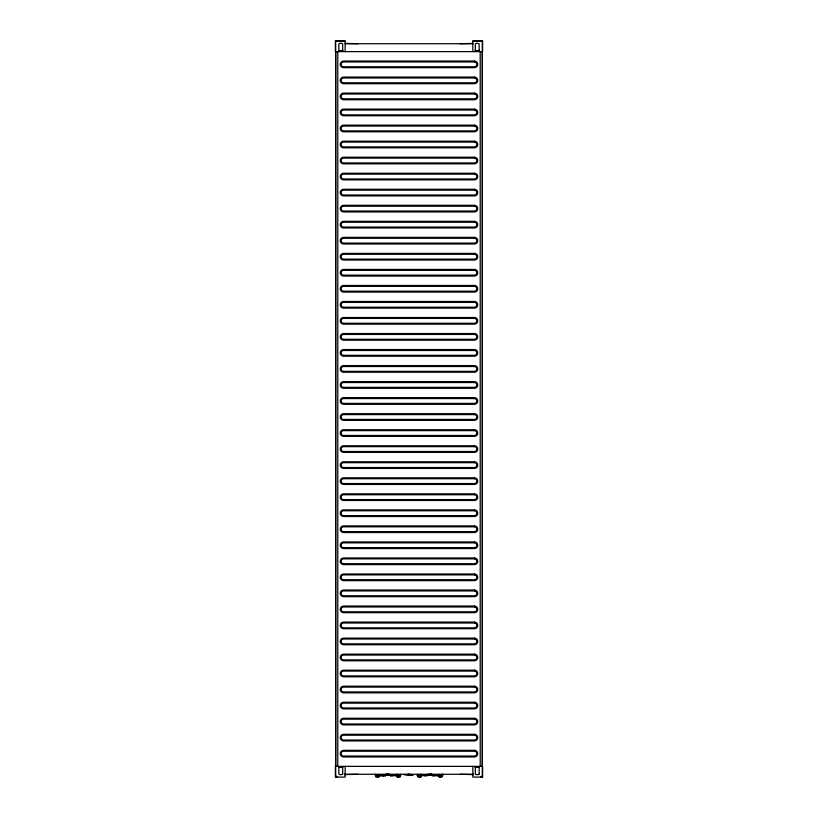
<?xml version="1.0" encoding="UTF-8"?>
<svg xmlns="http://www.w3.org/2000/svg" width="818" height="818" viewBox="0 0 818 818"><rect width="100%" height="100%" fill="white"/><g stroke="black" fill="none" stroke-linecap="round" stroke-linejoin="round"><path stroke-width="1.23" d="M335.687 766.364L335.687 51.636M388.898 774.85L389.051 775.454L389.624 774.85M430.841 773.981L430.994 775.454L431.567 773.981M480.81 776.793L482.313 776.793L482.313 41.207L472.845 40.9L482.62 40.9L482.62 51.636L335.38 51.636L335.38 40.9L345.155 40.9L345.155 51.636M482.313 766.364L482.313 51.636M335.779 775.515L335.779 776.272M482.221 776.272L482.221 775.515M395.155 775.352L390.421 775.74L397.139 775.352M378.928 775.74L383.182 775.74L384.276 774.646C390.217 772.969 392.2 776.057 397.139 775.74M437.098 775.352L432.364 775.74L439.072 775.444M420.861 775.444L425.115 775.74L426.219 774.646C432.16 772.969 434.143 776.057 439.072 775.74M380.902 775.352L385.125 775.832L386.137 775.249M422.845 775.352L427.068 775.832L428.683 774.646L427.456 775.444L420.861 775.352M378.1 776.047L376.536 776.047M397.078 774.278L396.904 776.947L397.988 776.65M399.521 776.047L397.957 776.047M420.043 776.047L418.479 776.047M441.464 776.047L439.9 776.047M439.931 776.65L438.837 776.947L439.931 776.773M376.863 774.983L375.36 775.812L379.879 775.812L376.863 774.983L376.986 776.671L377.65 776.671L377.773 774.983M417.292 775.372L421.822 775.372L419.716 776.19L417.292 775.812M442.64 775.812L438.121 775.812L440.227 774.983L442.64 775.372M378.069 776.343L378.99 776.18L378.99 774.881L375.298 774.881M398.284 774.983L396.178 775.812L400.708 775.812L398.284 774.983L398.407 776.671L399.072 776.671L399.194 774.983M420.933 776.18L420.012 776.947M345.155 41.207L335.687 41.207L335.687 776.793L337.19 776.793M345.155 43.415L357.824 43.722M472.845 43.415L460.176 43.722M345.155 43.722L472.845 43.722M338.519 50.767L343.11 50.767M474.89 50.767L479.481 50.767M338.519 767.233L343.11 767.233M474.89 767.233L479.481 767.233M344.49 774.278L473.448 774.278M345.155 774.585L357.824 774.278M374.91 774.585L376.116 774.585M379.133 774.585L379.736 774.585M396.331 774.585L397.19 774.585M400.401 774.585L401.157 774.585M416.843 774.585L417.599 774.585M420.81 774.585L421.669 774.585M438.264 774.585L438.867 774.585M441.884 774.585L443.09 774.585M472.845 774.585L460.176 774.278M375.206 774.677L375.81 774.677M396.628 774.677L397.19 774.677M420.81 774.677L421.372 774.677M442.19 774.677L442.794 774.677M386.433 774.85L387.159 774.85M397.067 774.881L400.759 774.881M407.906 774.881L407.906 774.278L412.926 774.912L412.926 775.515L404.47 774.881L404.47 774.278M417.241 774.881L420.933 774.881M430.841 774.85L431.567 774.85M442.702 774.881L439.01 774.881L439.01 776.18L439.931 776.343M383.673 775.249L392.384 775.249M425.616 775.249L434.327 775.249M378.928 775.444L385.636 775.74M378.069 776.65L379.163 776.947L378.069 776.773M420.012 776.65L421.096 776.947L420.922 774.278M397.078 776.773L397.988 776.773M420.012 776.773L420.922 776.773M397.067 776.18L397.988 776.947M410.431 774.411L409.91 774.278A5.225 3.691 -90 0 1 408.09 774.278M433.724 774.646L434.818 775.74M391.781 774.646L392.885 775.74M390.544 775.444L389.45 774.339L390.421 775.74M426.219 774.646L425.115 775.74M384.276 774.646L383.182 775.74M480.207 51.636L480.207 766.364M473.213 774.278L473.213 774.85M472.845 41.207L472.845 51.636M472.845 766.364L472.845 777.1L482.62 777.1L482.62 766.364L335.38 766.364L335.38 777.1L345.155 777.1L345.155 766.364M442.231 774.881L442.231 774.278L442.19 776.947L441.434 776.947L441.434 774.881M441.137 774.983L441.014 776.671L440.35 776.671L440.227 774.983M439.931 774.881L439.931 776.947M439.327 774.278L439.327 774.881M438.295 775.29L438.295 775.893M429.102 774.85L428.949 775.454L428.376 774.85M421.648 775.29L421.648 775.893M421.526 775.321L421.526 775.863M420.616 774.278L420.616 774.881M419.716 774.983L419.593 776.671L418.928 776.671L418.806 774.983M418.509 774.881L418.509 776.947L417.753 776.947L417.487 774.278L417.712 774.881M409.317 774.912L409.317 775.515M400.288 774.881L400.513 774.278L400.247 776.947L399.491 776.947L399.491 774.881M397.384 774.278L397.384 774.881M396.352 775.29L396.352 775.893M387.159 773.981L387.006 775.454L386.433 773.981M379.705 775.29L379.705 775.893M379.583 775.321L379.583 775.863M378.673 774.278L378.673 774.881M378.069 774.881L378.069 776.947M376.566 774.881L376.566 776.947L375.81 776.947L375.554 774.278L375.769 774.881M344.787 774.278L344.787 774.85M337.793 51.636L337.793 766.364M441.884 775.587A1.207 1.207 0 0 1 439.634 776.19M378.366 776.19A1.207 1.207 0 0 1 376.116 775.587M419.859 776.64A1.207 1.207 0 0 1 418.049 775.587M399.951 775.587A1.207 1.207 0 0 1 398.141 776.64M474.409 61.033L343.591 61.033A3.323 3.323 0 0 0 340.268 64.356A3.323 3.323 0 0 0 343.591 67.669L474.409 67.669A3.323 3.323 0 0 0 477.732 64.356A3.323 3.323 0 0 0 474.409 61.033M474.409 61.943L343.591 61.943A2.413 2.413 0 0 0 341.178 64.356A2.413 2.413 0 0 0 343.591 66.769L474.409 66.769A2.413 2.413 0 0 0 476.822 64.356A2.413 2.413 0 0 0 474.409 61.943M474.409 77.066L343.591 77.066A3.323 3.323 0 0 0 340.268 80.379A3.323 3.323 0 0 0 343.591 83.702L474.409 83.702A3.323 3.323 0 0 0 477.732 80.379A3.323 3.323 0 0 0 474.409 77.066M474.409 77.966L343.591 77.966A2.413 2.413 0 0 0 341.178 80.379A2.413 2.413 0 0 0 343.591 82.792L474.409 82.792A2.413 2.413 0 0 0 476.822 80.379A2.413 2.413 0 0 0 474.409 77.966M474.409 93.099L343.591 93.099A3.323 3.323 0 0 0 340.268 96.412A3.323 3.323 0 0 0 343.591 99.735L474.409 99.735A3.323 3.323 0 0 0 477.732 96.412A3.323 3.323 0 0 0 474.409 93.099M474.409 93.998L343.591 93.998A2.413 2.413 0 0 0 341.178 96.412A2.413 2.413 0 0 0 343.591 98.825L474.409 98.825A2.413 2.413 0 0 0 476.822 96.412A2.413 2.413 0 0 0 474.409 93.998M474.409 109.121L343.591 109.121A3.323 3.323 0 0 0 340.268 112.444A3.323 3.323 0 0 0 343.591 115.757L474.409 115.757A3.323 3.323 0 0 0 477.732 112.444A3.323 3.323 0 0 0 474.409 109.121M474.409 110.031L343.591 110.031A2.413 2.413 0 0 0 341.178 112.444A2.413 2.413 0 0 0 343.591 114.857L474.409 114.857A2.413 2.413 0 0 0 476.822 112.444A2.413 2.413 0 0 0 474.409 110.031M474.409 125.154L343.591 125.154A3.323 3.323 0 0 0 340.268 128.477A3.323 3.323 0 0 0 343.591 131.79L474.409 131.79A3.323 3.323 0 0 0 477.732 128.477A3.323 3.323 0 0 0 474.409 125.154M474.409 126.064L343.591 126.064A2.413 2.413 0 0 0 341.178 128.477A2.413 2.413 0 0 0 343.591 130.89L474.409 130.89A2.413 2.413 0 0 0 476.822 128.477A2.413 2.413 0 0 0 474.409 126.064M474.409 141.187L343.591 141.187A3.323 3.323 0 0 0 340.268 144.5A3.323 3.323 0 0 0 343.591 147.823L474.409 147.823A3.323 3.323 0 0 0 477.732 144.5A3.323 3.323 0 0 0 474.409 141.187M474.409 142.087L343.591 142.087A2.413 2.413 0 0 0 341.178 144.5A2.413 2.413 0 0 0 343.591 146.913L474.409 146.913A2.413 2.413 0 0 0 476.822 144.5A2.413 2.413 0 0 0 474.409 142.087M474.409 157.209L343.591 157.209A3.323 3.323 0 0 0 340.268 160.532A3.323 3.323 0 0 0 343.591 163.856L474.409 163.856A3.323 3.323 0 0 0 477.732 160.532A3.323 3.323 0 0 0 474.409 157.209M474.409 158.119L343.591 158.119A2.413 2.413 0 0 0 341.178 160.532A2.413 2.413 0 0 0 343.591 162.946L474.409 162.946A2.413 2.413 0 0 0 476.822 160.532A2.413 2.413 0 0 0 474.409 158.119M474.409 173.242L343.591 173.242A3.323 3.323 0 0 0 340.268 176.565A3.323 3.323 0 0 0 343.591 179.878L474.409 179.878A3.323 3.323 0 0 0 477.732 176.565A3.323 3.323 0 0 0 474.409 173.242M474.409 174.152L343.591 174.152A2.413 2.413 0 0 0 341.178 176.565A2.413 2.413 0 0 0 343.591 178.978L474.409 178.978A2.413 2.413 0 0 0 476.822 176.565A2.413 2.413 0 0 0 474.409 174.152M474.409 189.275L343.591 189.275A3.323 3.323 0 0 0 340.268 192.598A3.323 3.323 0 0 0 343.591 195.911L474.409 195.911A3.323 3.323 0 0 0 477.732 192.598A3.323 3.323 0 0 0 474.409 189.275M474.409 190.175L343.591 190.175A2.413 2.413 0 0 0 341.178 192.598A2.413 2.413 0 0 0 343.591 195.011L474.409 195.011A2.413 2.413 0 0 0 476.822 192.598A2.413 2.413 0 0 0 474.409 190.175M474.409 205.308L343.591 205.308A3.323 3.323 0 0 0 340.268 208.621A3.323 3.323 0 0 0 343.591 211.944L474.409 211.944A3.323 3.323 0 0 0 477.732 208.621A3.323 3.323 0 0 0 474.409 205.308M474.409 206.208L343.591 206.208A2.413 2.413 0 0 0 341.178 208.621A2.413 2.413 0 0 0 343.591 211.034L474.409 211.034A2.413 2.413 0 0 0 476.822 208.621A2.413 2.413 0 0 0 474.409 206.208M474.409 221.33L343.591 221.33A3.323 3.323 0 0 0 340.268 224.653A3.323 3.323 0 0 0 343.591 227.977L474.409 227.977A3.323 3.323 0 0 0 477.732 224.653A3.323 3.323 0 0 0 474.409 221.33M474.409 222.24L343.591 222.24A2.413 2.413 0 0 0 341.178 224.653A2.413 2.413 0 0 0 343.591 227.067L474.409 227.067A2.413 2.413 0 0 0 476.822 224.653A2.413 2.413 0 0 0 474.409 222.24M474.409 237.363L343.591 237.363A3.323 3.323 0 0 0 340.268 240.686A3.323 3.323 0 0 0 343.591 243.999L474.409 243.999A3.323 3.323 0 0 0 477.732 240.686A3.323 3.323 0 0 0 474.409 237.363M474.409 238.273L343.591 238.273A2.413 2.413 0 0 0 341.178 240.686A2.413 2.413 0 0 0 343.591 243.099L474.409 243.099A2.413 2.413 0 0 0 476.822 240.686A2.413 2.413 0 0 0 474.409 238.273M474.409 253.396L343.591 253.396A3.323 3.323 0 0 0 340.268 256.709A3.323 3.323 0 0 0 343.591 260.032L474.409 260.032A3.323 3.323 0 0 0 477.732 256.709A3.323 3.323 0 0 0 474.409 253.396M474.409 254.296L343.591 254.296A2.413 2.413 0 0 0 341.178 256.709A2.413 2.413 0 0 0 343.591 259.132L474.409 259.132A2.413 2.413 0 0 0 476.822 256.709A2.413 2.413 0 0 0 474.409 254.296M474.409 269.429L343.591 269.429A3.323 3.323 0 0 0 340.268 272.742A3.323 3.323 0 0 0 343.591 276.065L474.409 276.065A3.323 3.323 0 0 0 477.732 272.742A3.323 3.323 0 0 0 474.409 269.429M474.409 270.329L343.591 270.329A2.413 2.413 0 0 0 341.178 272.742A2.413 2.413 0 0 0 343.591 275.155L474.409 275.155A2.413 2.413 0 0 0 476.822 272.742A2.413 2.413 0 0 0 474.409 270.329M474.409 285.451L343.591 285.451A3.323 3.323 0 0 0 340.268 288.774A3.323 3.323 0 0 0 343.591 292.098L474.409 292.098A3.323 3.323 0 0 0 477.732 288.774A3.323 3.323 0 0 0 474.409 285.451M474.409 286.361L343.591 286.361A2.413 2.413 0 0 0 341.178 288.774A2.413 2.413 0 0 0 343.591 291.188L474.409 291.188A2.413 2.413 0 0 0 476.822 288.774A2.413 2.413 0 0 0 474.409 286.361M474.409 301.484L343.591 301.484A3.323 3.323 0 0 0 340.268 304.807A3.323 3.323 0 0 0 343.591 308.12L474.409 308.12A3.323 3.323 0 0 0 477.732 304.807A3.323 3.323 0 0 0 474.409 301.484M474.409 302.394L343.591 302.394A2.413 2.413 0 0 0 341.178 304.807A2.413 2.413 0 0 0 343.591 307.22L474.409 307.22A2.413 2.413 0 0 0 476.822 304.807A2.413 2.413 0 0 0 474.409 302.394M474.409 317.517L343.591 317.517A3.323 3.323 0 0 0 340.268 320.83A3.323 3.323 0 0 0 343.591 324.153L474.409 324.153A3.323 3.323 0 0 0 477.732 320.83A3.323 3.323 0 0 0 474.409 317.517M474.409 318.417L343.591 318.417A2.413 2.413 0 0 0 341.178 320.83A2.413 2.413 0 0 0 343.591 323.253L474.409 323.253A2.413 2.413 0 0 0 476.822 320.83A2.413 2.413 0 0 0 474.409 318.417M474.409 333.55L343.591 333.55A3.323 3.323 0 0 0 340.268 336.863A3.323 3.323 0 0 0 343.591 340.186L474.409 340.186A3.323 3.323 0 0 0 477.732 336.863A3.323 3.323 0 0 0 474.409 333.55M474.409 334.45L343.591 334.45A2.413 2.413 0 0 0 341.178 336.863A2.413 2.413 0 0 0 343.591 339.276L474.409 339.276A2.413 2.413 0 0 0 476.822 336.863A2.413 2.413 0 0 0 474.409 334.45M474.409 349.572L343.591 349.572A3.323 3.323 0 0 0 340.268 352.895A3.323 3.323 0 0 0 343.591 356.219L474.409 356.219A3.323 3.323 0 0 0 477.732 352.895A3.323 3.323 0 0 0 474.409 349.572M474.409 350.482L343.591 350.482A2.413 2.413 0 0 0 341.178 352.895A2.413 2.413 0 0 0 343.591 355.309L474.409 355.309A2.413 2.413 0 0 0 476.822 352.895A2.413 2.413 0 0 0 474.409 350.482M474.409 365.605L343.591 365.605A3.323 3.323 0 0 0 340.268 368.928A3.323 3.323 0 0 0 343.591 372.241L474.409 372.241A3.323 3.323 0 0 0 477.732 368.928A3.323 3.323 0 0 0 474.409 365.605M474.409 366.515L343.591 366.515A2.413 2.413 0 0 0 341.178 368.928A2.413 2.413 0 0 0 343.591 371.341L474.409 371.341A2.413 2.413 0 0 0 476.822 368.928A2.413 2.413 0 0 0 474.409 366.515M474.409 381.638L343.591 381.638A3.323 3.323 0 0 0 340.268 384.951A3.323 3.323 0 0 0 343.591 388.274L474.409 388.274A3.323 3.323 0 0 0 477.732 384.951A3.323 3.323 0 0 0 474.409 381.638M474.409 382.538L343.591 382.538A2.413 2.413 0 0 0 341.178 384.951A2.413 2.413 0 0 0 343.591 387.364L474.409 387.364A2.413 2.413 0 0 0 476.822 384.951A2.413 2.413 0 0 0 474.409 382.538M474.409 397.671L343.591 397.671A3.323 3.323 0 0 0 340.268 400.984A3.323 3.323 0 0 0 343.591 404.307L474.409 404.307A3.323 3.323 0 0 0 477.732 400.984A3.323 3.323 0 0 0 474.409 397.671M474.409 398.57L343.591 398.57A2.413 2.413 0 0 0 341.178 400.984A2.413 2.413 0 0 0 343.591 403.397L474.409 403.397A2.413 2.413 0 0 0 476.822 400.984A2.413 2.413 0 0 0 474.409 398.57M474.409 413.693L343.591 413.693A3.323 3.323 0 0 0 340.268 417.016A3.323 3.323 0 0 0 343.591 420.329L474.409 420.329A3.323 3.323 0 0 0 477.732 417.016A3.323 3.323 0 0 0 474.409 413.693M474.409 414.603L343.591 414.603A2.413 2.413 0 0 0 341.178 417.016A2.413 2.413 0 0 0 343.591 419.429L474.409 419.429A2.413 2.413 0 0 0 476.822 417.016A2.413 2.413 0 0 0 474.409 414.603M474.409 429.726L343.591 429.726A3.323 3.323 0 0 0 340.268 433.049A3.323 3.323 0 0 0 343.591 436.362L474.409 436.362A3.323 3.323 0 0 0 477.732 433.049A3.323 3.323 0 0 0 474.409 429.726M474.409 430.636L343.591 430.636A2.413 2.413 0 0 0 341.178 433.049A2.413 2.413 0 0 0 343.591 435.462L474.409 435.462A2.413 2.413 0 0 0 476.822 433.049A2.413 2.413 0 0 0 474.409 430.636M474.409 445.759L343.591 445.759A3.323 3.323 0 0 0 340.268 449.072A3.323 3.323 0 0 0 343.591 452.395L474.409 452.395A3.323 3.323 0 0 0 477.732 449.072A3.323 3.323 0 0 0 474.409 445.759M474.409 446.659L343.591 446.659A2.413 2.413 0 0 0 341.178 449.072A2.413 2.413 0 0 0 343.591 451.485L474.409 451.485A2.413 2.413 0 0 0 476.822 449.072A2.413 2.413 0 0 0 474.409 446.659M474.409 461.781L343.591 461.781A3.323 3.323 0 0 0 340.268 465.105A3.323 3.323 0 0 0 343.591 468.428L474.409 468.428A3.323 3.323 0 0 0 477.732 465.105A3.323 3.323 0 0 0 474.409 461.781M474.409 462.691L343.591 462.691A2.413 2.413 0 0 0 341.178 465.105A2.413 2.413 0 0 0 343.591 467.518L474.409 467.518A2.413 2.413 0 0 0 476.822 465.105A2.413 2.413 0 0 0 474.409 462.691M474.409 477.814L343.591 477.814A3.323 3.323 0 0 0 340.268 481.137A3.323 3.323 0 0 0 343.591 484.45L474.409 484.45A3.323 3.323 0 0 0 477.732 481.137A3.323 3.323 0 0 0 474.409 477.814M474.409 478.724L343.591 478.724A2.413 2.413 0 0 0 341.178 481.137A2.413 2.413 0 0 0 343.591 483.55L474.409 483.55A2.413 2.413 0 0 0 476.822 481.137A2.413 2.413 0 0 0 474.409 478.724M474.409 493.847L343.591 493.847A3.323 3.323 0 0 0 340.268 497.17A3.323 3.323 0 0 0 343.591 500.483L474.409 500.483A3.323 3.323 0 0 0 477.732 497.17A3.323 3.323 0 0 0 474.409 493.847M474.409 494.747L343.591 494.747A2.413 2.413 0 0 0 341.178 497.17A2.413 2.413 0 0 0 343.591 499.583L474.409 499.583A2.413 2.413 0 0 0 476.822 497.17A2.413 2.413 0 0 0 474.409 494.747M474.409 509.88L343.591 509.88A3.323 3.323 0 0 0 340.268 513.193A3.323 3.323 0 0 0 343.591 516.516L474.409 516.516A3.323 3.323 0 0 0 477.732 513.193A3.323 3.323 0 0 0 474.409 509.88M474.409 510.78L343.591 510.78A2.413 2.413 0 0 0 341.178 513.193A2.413 2.413 0 0 0 343.591 515.606L474.409 515.606A2.413 2.413 0 0 0 476.822 513.193A2.413 2.413 0 0 0 474.409 510.78M474.409 525.902L343.591 525.902A3.323 3.323 0 0 0 340.268 529.226A3.323 3.323 0 0 0 343.591 532.549L474.409 532.549A3.323 3.323 0 0 0 477.732 529.226A3.323 3.323 0 0 0 474.409 525.902M474.409 526.812L343.591 526.812A2.413 2.413 0 0 0 341.178 529.226A2.413 2.413 0 0 0 343.591 531.639L474.409 531.639A2.413 2.413 0 0 0 476.822 529.226A2.413 2.413 0 0 0 474.409 526.812M474.409 541.935L343.591 541.935A3.323 3.323 0 0 0 340.268 545.258A3.323 3.323 0 0 0 343.591 548.571L474.409 548.571A3.323 3.323 0 0 0 477.732 545.258A3.323 3.323 0 0 0 474.409 541.935M474.409 542.845L343.591 542.845A2.413 2.413 0 0 0 341.178 545.258A2.413 2.413 0 0 0 343.591 547.671L474.409 547.671A2.413 2.413 0 0 0 476.822 545.258A2.413 2.413 0 0 0 474.409 542.845M474.409 557.968L343.591 557.968A3.323 3.323 0 0 0 340.268 561.291A3.323 3.323 0 0 0 343.591 564.604L474.409 564.604A3.323 3.323 0 0 0 477.732 561.291A3.323 3.323 0 0 0 474.409 557.968M474.409 558.868L343.591 558.868A2.413 2.413 0 0 0 341.178 561.291A2.413 2.413 0 0 0 343.591 563.704L474.409 563.704A2.413 2.413 0 0 0 476.822 561.291A2.413 2.413 0 0 0 474.409 558.868M474.409 574.001L343.591 574.001A3.323 3.323 0 0 0 340.268 577.314A3.323 3.323 0 0 0 343.591 580.637L474.409 580.637A3.323 3.323 0 0 0 477.732 577.314A3.323 3.323 0 0 0 474.409 574.001M474.409 574.901L343.591 574.901A2.413 2.413 0 0 0 341.178 577.314A2.413 2.413 0 0 0 343.591 579.727L474.409 579.727A2.413 2.413 0 0 0 476.822 577.314A2.413 2.413 0 0 0 474.409 574.901M474.409 590.023L343.591 590.023A3.323 3.323 0 0 0 340.268 593.347A3.323 3.323 0 0 0 343.591 596.67L474.409 596.67A3.323 3.323 0 0 0 477.732 593.347A3.323 3.323 0 0 0 474.409 590.023M474.409 590.933L343.591 590.933A2.413 2.413 0 0 0 341.178 593.347A2.413 2.413 0 0 0 343.591 595.76L474.409 595.76A2.413 2.413 0 0 0 476.822 593.347A2.413 2.413 0 0 0 474.409 590.933M474.409 606.056L343.591 606.056A3.323 3.323 0 0 0 340.268 609.379A3.323 3.323 0 0 0 343.591 612.692L474.409 612.692A3.323 3.323 0 0 0 477.732 609.379A3.323 3.323 0 0 0 474.409 606.056M474.409 606.966L343.591 606.966A2.413 2.413 0 0 0 341.178 609.379A2.413 2.413 0 0 0 343.591 611.792L474.409 611.792A2.413 2.413 0 0 0 476.822 609.379A2.413 2.413 0 0 0 474.409 606.966M474.409 622.089L343.591 622.089A3.323 3.323 0 0 0 340.268 625.402A3.323 3.323 0 0 0 343.591 628.725L474.409 628.725A3.323 3.323 0 0 0 477.732 625.402A3.323 3.323 0 0 0 474.409 622.089M474.409 622.989L343.591 622.989A2.413 2.413 0 0 0 341.178 625.402A2.413 2.413 0 0 0 343.591 627.825L474.409 627.825A2.413 2.413 0 0 0 476.822 625.402A2.413 2.413 0 0 0 474.409 622.989M474.409 638.122L343.591 638.122A3.323 3.323 0 0 0 340.268 641.435A3.323 3.323 0 0 0 343.591 644.758L474.409 644.758A3.323 3.323 0 0 0 477.732 641.435A3.323 3.323 0 0 0 474.409 638.122M474.409 639.022L343.591 639.022A2.413 2.413 0 0 0 341.178 641.435A2.413 2.413 0 0 0 343.591 643.848L474.409 643.848A2.413 2.413 0 0 0 476.822 641.435A2.413 2.413 0 0 0 474.409 639.022M474.409 654.144L343.591 654.144A3.323 3.323 0 0 0 340.268 657.467A3.323 3.323 0 0 0 343.591 660.791L474.409 660.791A3.323 3.323 0 0 0 477.732 657.467A3.323 3.323 0 0 0 474.409 654.144M474.409 655.054L343.591 655.054A2.413 2.413 0 0 0 341.178 657.467A2.413 2.413 0 0 0 343.591 659.881L474.409 659.881A2.413 2.413 0 0 0 476.822 657.467A2.413 2.413 0 0 0 474.409 655.054M474.409 670.177L343.591 670.177A3.323 3.323 0 0 0 340.268 673.5A3.323 3.323 0 0 0 343.591 676.813L474.409 676.813A3.323 3.323 0 0 0 477.732 673.5A3.323 3.323 0 0 0 474.409 670.177M474.409 671.087L343.591 671.087A2.413 2.413 0 0 0 341.178 673.5A2.413 2.413 0 0 0 343.591 675.913L474.409 675.913A2.413 2.413 0 0 0 476.822 673.5A2.413 2.413 0 0 0 474.409 671.087M474.409 686.21L343.591 686.21A3.323 3.323 0 0 0 340.268 689.523A3.323 3.323 0 0 0 343.591 692.846L474.409 692.846A3.323 3.323 0 0 0 477.732 689.523A3.323 3.323 0 0 0 474.409 686.21M474.409 687.11L343.591 687.11A2.413 2.413 0 0 0 341.178 689.523A2.413 2.413 0 0 0 343.591 691.936L474.409 691.936A2.413 2.413 0 0 0 476.822 689.523A2.413 2.413 0 0 0 474.409 687.11M474.409 702.243L343.591 702.243A3.323 3.323 0 0 0 340.268 705.556A3.323 3.323 0 0 0 343.591 708.879L474.409 708.879A3.323 3.323 0 0 0 477.732 705.556A3.323 3.323 0 0 0 474.409 702.243M474.409 703.143L343.591 703.143A2.413 2.413 0 0 0 341.178 705.556A2.413 2.413 0 0 0 343.591 707.969L474.409 707.969A2.413 2.413 0 0 0 476.822 705.556A2.413 2.413 0 0 0 474.409 703.143M474.409 718.265L343.591 718.265A3.323 3.323 0 0 0 340.268 721.588A3.323 3.323 0 0 0 343.591 724.901L474.409 724.901A3.323 3.323 0 0 0 477.732 721.588A3.323 3.323 0 0 0 474.409 718.265M474.409 719.175L343.591 719.175A2.413 2.413 0 0 0 341.178 721.588A2.413 2.413 0 0 0 343.591 724.002L474.409 724.002A2.413 2.413 0 0 0 476.822 721.588A2.413 2.413 0 0 0 474.409 719.175M474.409 734.298L343.591 734.298A3.323 3.323 0 0 0 340.268 737.621A3.323 3.323 0 0 0 343.591 740.934L474.409 740.934A3.323 3.323 0 0 0 477.732 737.621A3.323 3.323 0 0 0 474.409 734.298M474.409 735.208L343.591 735.208A2.413 2.413 0 0 0 341.178 737.621A2.413 2.413 0 0 0 343.591 740.034L474.409 740.034A2.413 2.413 0 0 0 476.822 737.621A2.413 2.413 0 0 0 474.409 735.208M474.409 750.331L343.591 750.331A3.323 3.323 0 0 0 340.268 753.644A3.323 3.323 0 0 0 343.591 756.967L474.409 756.967A3.323 3.323 0 0 0 477.732 753.644A3.323 3.323 0 0 0 474.409 750.331M474.409 751.231L343.591 751.231A2.413 2.413 0 0 0 341.178 753.644A2.413 2.413 0 0 0 343.591 756.057L474.409 756.057A2.413 2.413 0 0 0 476.822 753.644A2.413 2.413 0 0 0 474.409 751.231M442.518 774.881L442.446 774.278L442.446 774.881M479.164 50.164L479.164 43.886A3.344 3.344 0 0 0 475.33 43.886L475.33 50.164A3.344 3.344 0 0 0 479.164 50.164M479.164 774.114L479.164 767.836A3.344 3.344 0 0 0 475.33 767.836L475.33 774.114A3.344 3.344 0 0 0 479.164 774.114M342.67 50.164L342.67 43.886A3.344 3.344 0 0 0 338.836 43.886L338.836 50.164A3.344 3.344 0 0 0 342.67 50.164M342.67 774.114L342.67 767.836A3.344 3.344 0 0 0 338.836 767.836L338.836 774.114A3.344 3.344 0 0 0 342.67 774.114"/></g></svg>
